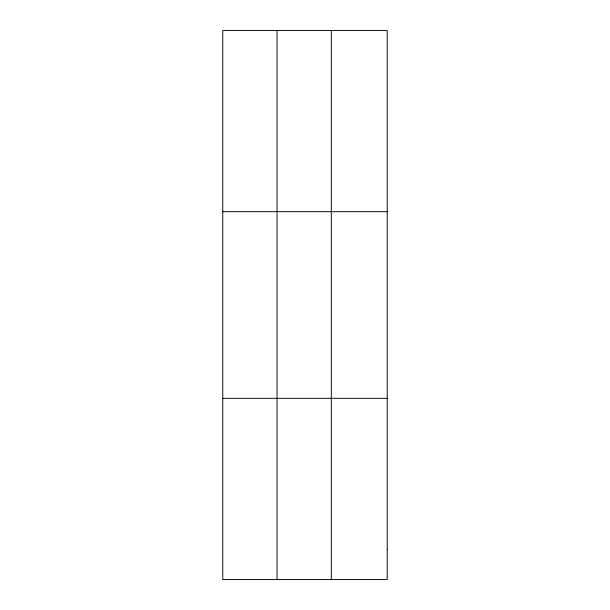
<?xml version="1.0" encoding="UTF-8"?>
<svg xmlns="http://www.w3.org/2000/svg" width="610" height="610" viewBox="0 0 610 610"><rect width="100%" height="100%" fill="white"/><g stroke="black" fill="none" stroke-linecap="round" stroke-linejoin="round"><path stroke-width="0.91" d="M277.039 30.5L277.039 579.5M331.314 30.5L331.314 579.5M222.772 211.67L387.228 211.67M222.772 398.33L387.228 398.33M387.228 549.305L387.228 579.5L222.772 579.5L222.772 30.5L387.228 30.5L387.228 549.305"/></g></svg>
